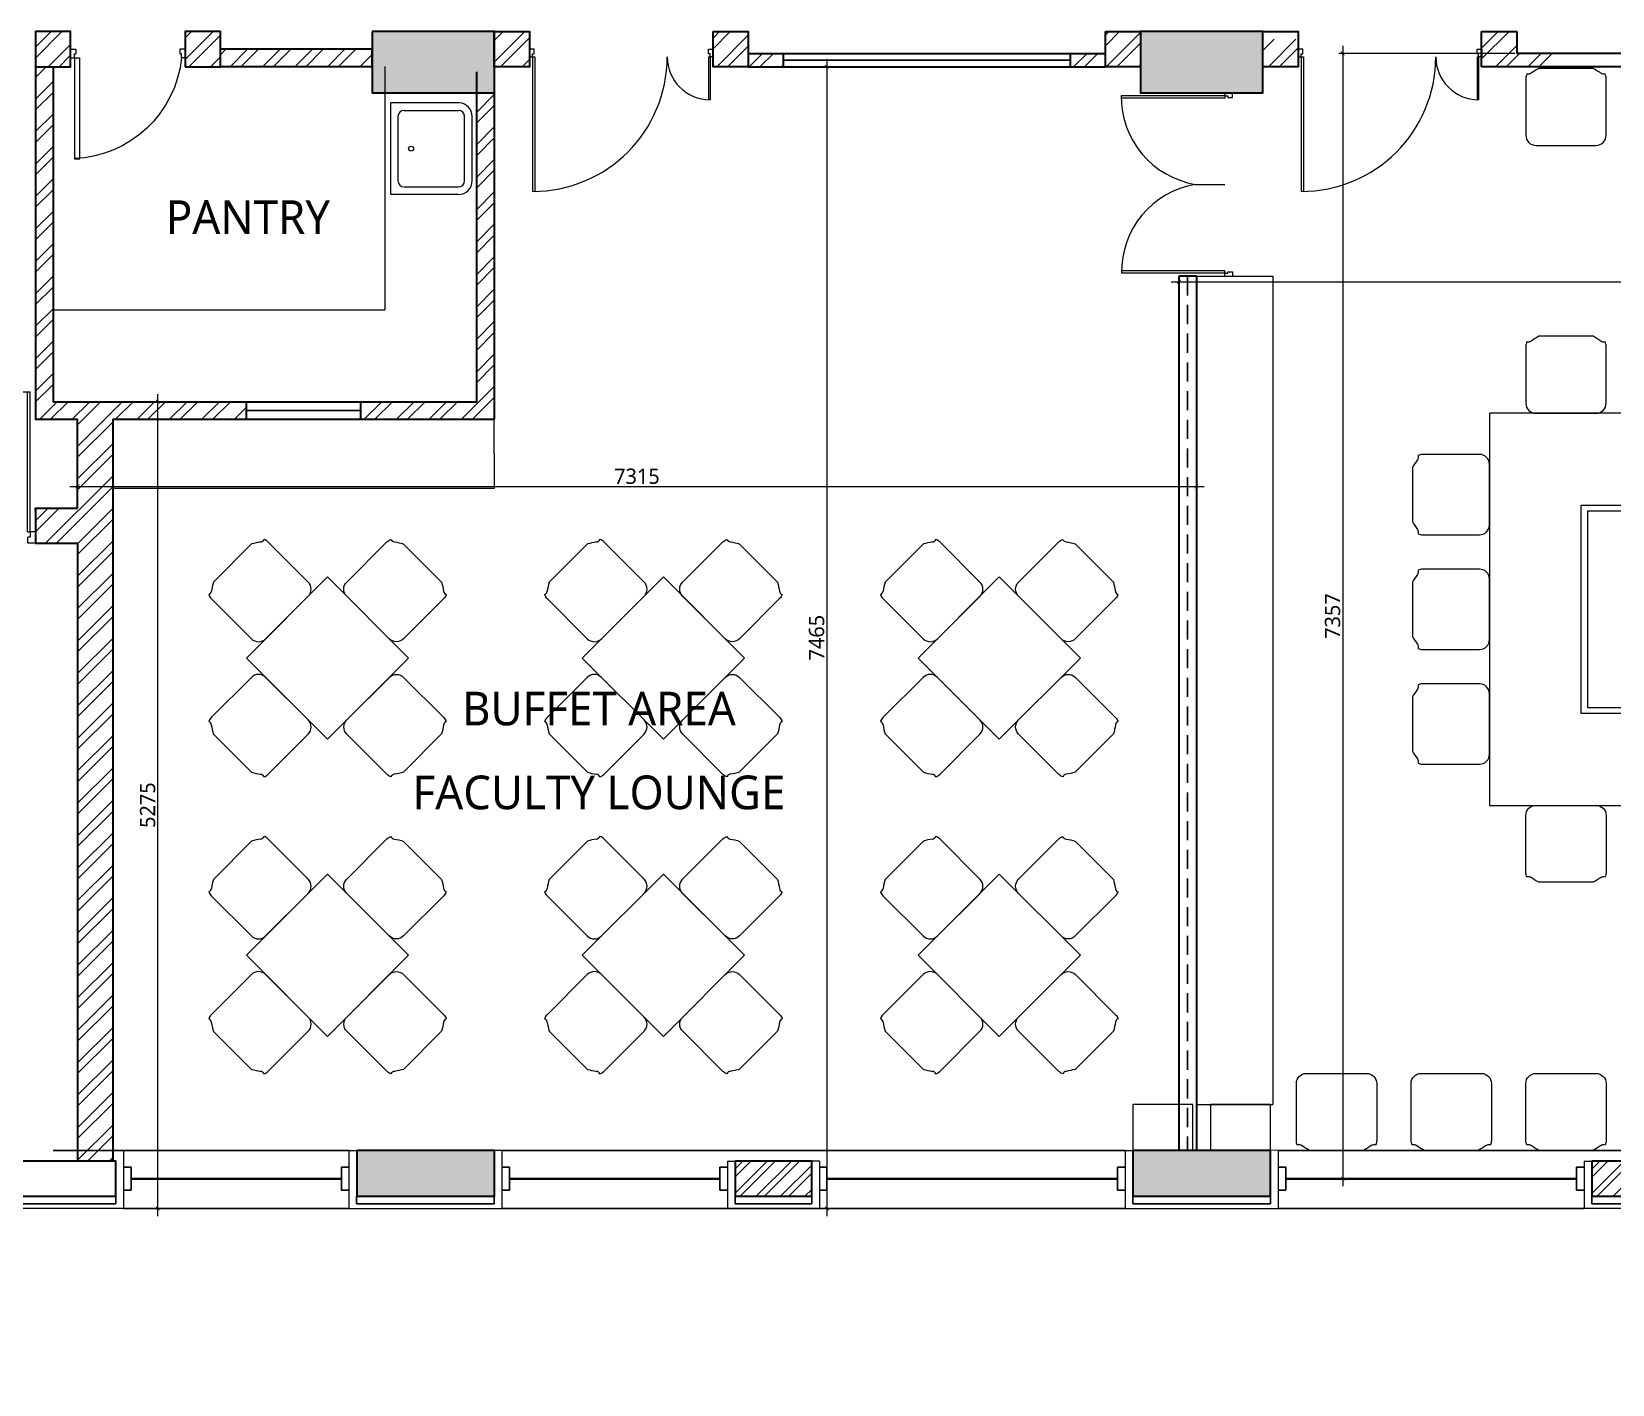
# Model space of a CAD drawing. Header units: millimetres. Extents: x 897770 to 1185420, y -692043 to -233237.
# Drawn here: x 908768 to 919102, y -667066 to -658221 of the extents above; entities that cross this region are included whole.
import ezdxf

# ---------------------------------------------------------------- set-up
doc = ezdxf.new("R2010")
doc.units = ezdxf.units.MM
doc.header["$MEASUREMENT"] = 0
doc.header["$PDMODE"] = 67
doc.linetypes.add('HIDDEN', pattern=[0.375, 0.25, -0.125])
doc.layers.get('Defpoints').update_dxf_attribs({"color": 6})
for name, color, linetype, lineweight in [('A-Detail Lines', 8, 'Continuous', 25), ('A-Door', 4, 'Continuous', 9), ('A-Wall Sec', 1, 'Continuous', 30), ('A-WIN', 5, 'Continuous', 25), ('DW Tags', 7, 'Continuous', 13), ('ele l', 6, 'Continuous', 15), ('Fire pipe', 80, 'Continuous', 15), ('frntr', 32, 'Continuous', 13), ('furniture', 8, 'Continuous', 5), ('I-Furniture', 34, 'Continuous', 13), ('P-SANR-FIXT', 6, 'Continuous', 9), ('S-Concrete', 40, 'Continuous', 30), ('ST CLADDING PLAN', 6, 'Continuous', 9), ('text', 7, 'Continuous', 5)]:
    doc.layers.add(name, color=color, linetype=linetype, lineweight=lineweight)
for name, color, linetype in [('A-Elevation', 4, 'Continuous'), ('A-Wall Patt', 8, 'Continuous'), ('A-Window', 4, 'Continuous'), ('S-Conc Patt', 9, 'Continuous')]:
    doc.layers.add(name, color=color, linetype=linetype)
doc.layers.add('I-Kitchen App', color=7, linetype='Continuous', lineweight=18, true_color=0xd06f25)
doc.styles.get("Standard").update_dxf_attribs({"font": 'trebuc.ttf'})
doc.dimstyles.new('IIITD_WD_M @ 50', dxfattribs={"dimscale": 50, "dimtxt": 2, "dimasz": 0.5, "dimexe": 0.5, "dimexo": 0.25, "dimgap": 0.3, "dimtad": 1, "dimdec": 0, "dimrnd": 1, "dimzin": 0, "dimdsep": 46, "dimtxsty": 'Standard', "dimblk": 'ARCHTICK', "dimcen": 0.2, "dimdle": 1, "dimclrd": 8, "dimclre": 9, "dimadec": 0, "dimazin": 0, "dimtfac": 1, "dimtdec": 0, "dimtofl": 0, "dimtmove": 0, "dimatfit": 0, "dimfxl": 1, "dimtolj": 1, "dimtzin": 0, "dimlwd": -1, "dimlwe": -1, "dimarcsym": 0})
pattern_1 = [(45, (1e-07, -8072.94), (-106.066017, 106.066017), []), (45, (70.71, -8072.94), (-106.066017, 106.066017), [])]

# ---------------------------------------------------------------- blocks, each defined once
blk = doc.blocks.new('ERTGWERTGWERGT')
at = {"layer": 'A-Wall Patt'}
h = blk.add_hatch(dxfattribs=at)
h.set_pattern_fill('ANSI32', color=256, scale=300, angle=345, style=0)
h.paths.add_polyline_path([(943546, -369550), (943605, -369328), (944088, -369457), (944029, -369679)])
at = {"layer": 'A-Detail Lines'}
for p, q in [((943546, -369550, 0), (943533, -369598, 0)), ((944016, -369727, 0), (943533, -369598, 0)), ((944029, -369679, 0), (944016, -369727, 0))]:
    blk.add_line(p, q, dxfattribs=at)
at = {"layer": 'A-Wall Sec', "elevation": 0}
blk.add_lwpolyline([(943605, -369328), (943546, -369550), (944029, -369679), (944088, -369457)], close=True, dxfattribs=at)
blk.add_lwpolyline([(943605, -369328), (943546, -369550), (944029, -369679), (944088, -369457)], close=True, dxfattribs=at)
at = {"layer": 'A-WIN', "color": 2, "lineweight": 40}
blk.add_line((945990, -370086, 0), (944155, -369594, 0), dxfattribs=at)
at = {"layer": 'A-WIN', "color": 2, "lineweight": 40, "elevation": 0}
blk.add_lwpolyline([(941644, -368921), (943479, -369413)], dxfattribs=at)
blk.add_lwpolyline([(941644, -368921), (943479, -369413)], dxfattribs=at)
at = {"layer": 'A-Window'}
for p, q in [((941643, -368729, 0), (946087, -369920, 0)), ((945988, -370287, 0), (944056, -369769, 0))]:
    blk.add_line(p, q, dxfattribs=at)
at = {"layer": 'A-Window', "elevation": 0}
for points in [[(941576, -368980), (941624, -368993), (941663, -368849), (941615, -368836)], [(941545, -369096), (943477, -369614)], [(943508, -369498), (943460, -369485), (943499, -369340), (943547, -369353)], [(944088, -369653), (944136, -369666), (944175, -369521), (944126, -369509)], [(946019, -370171), (945971, -370158), (946010, -370013), (946058, -370026)]]:
    blk.add_lwpolyline(points, dxfattribs=at)
at = {"layer": 'ST CLADDING PLAN'}
for p, q in [((941643, -368729, 0), (941545, -369096, 0)), ((941643, -368729, 0), (941595, -368716, 0)), ((943557, -369315, 0), (943477, -369614, 0)), ((943557, -369315, 0), (943605, -369328, 0)), ((944137, -369470, 0), (944088, -369457, 0)), ((944137, -369470, 0), (944056, -369769, 0)), ((944056, -369769, 0), (943477, -369614, 0)), ((946087, -369920, 0), (945988, -370287, 0)), ((946087, -369920, 0), (946135, -369933, 0))]:
    blk.add_line(p, q, dxfattribs=at)
blk = doc.blocks.new('block lft')
at = {"layer": 'S-Conc Patt'}
for points in [[(809940, -280341), (809940, -280741), (810740, -280741), (810740, -280341)], [(814965, -280341), (814965, -280741), (815765, -280741), (815765, -280341)], [(810740, -287956), (810740, -287656), (809840, -287656), (809840, -287956)], [(815815, -287956), (815815, -287656), (814915, -287656), (814915, -287956)]]:
    blk.add_hatch(color=256, dxfattribs=at).paths.add_polyline_path(points)
at = {"layer": 'S-Concrete'}
for points in [[(809940, -280341), (809940, -280741), (810740, -280741), (810740, -280341)], [(814965, -280341), (814965, -280741), (815765, -280741), (815765, -280341)], [(809840, -287656), (809840, -287956), (810740, -287956), (810740, -287656)], [(814915, -287656), (814915, -287956), (815815, -287956), (815815, -287656)]]:
    blk.add_lwpolyline(points, close=True, dxfattribs=at)
blk = doc.blocks.new('t4ww4tw3')
at = {"color": 6}
blk.add_blockref('block lft', (-48947, -228655), dxfattribs=at)
blk = doc.blocks.new('EH')
at = {"linetype": 'ByBlock'}
blk.add_lwpolyline([(2546122.8, 66560, 0.117677), (2546148.2, 66566, -0.257765), (2546151.6, 66590, 0.039614), (2546179.1, 66633.4), (2546179.1, 66936.5, 0.039614), (2546151.6, 66980, -0.257765), (2546148.2, 67003.9, 0.117677), (2546122.8, 67010), (2545804.1, 67010, 0.414214), (2545747.8, 66953.7), (2545747.8, 66616.2, 0.414214), (2545804.1, 66560)], format="xyb", close=True, dxfattribs=at)
blk = doc.blocks.new('Big Door Garbage')
at = {"layer": 'A-Detail Lines', "lineweight": 18}
for centre, radius, start, end in [((-12515, 128703), 515, 270, 3.8969), ((-11085, 128703), 915, 177.8078, 270)]:
    blk.add_arc(centre, radius, start, end, dxfattribs=at)
at = {"layer": 'ele l', "lineweight": 18}
for p, q in [((-12550, 128778), (-12500, 128778)), ((-12550, 128703), (-12550, 128778)), ((-12500, 128778), (-12500, 128738)), ((-11100, 128778), (-11100, 128738)), ((-11050, 128778), (-11100, 128778)), ((-11050, 128703), (-11050, 128778)), ((-12550, 128703), (-12515, 128703)), ((-12515, 128738), (-12500, 128738)), ((-12515, 128703), (-12515, 128738)), ((-12515, 128703), (-12515, 128188)), ((-12499, 128703), (-12515, 128703)), ((-12499, 128703), (-12499, 128188)), ((-11101, 128703), (-11101, 127788)), ((-11101, 128703), (-11085, 128703)), ((-11085, 128738), (-11100, 128738)), ((-11085, 128703), (-11085, 128738)), ((-11050, 128703), (-11085, 128703)), ((-11085, 128703), (-11085, 127788))]:
    blk.add_line(p, q, dxfattribs=at)
blk = doc.blocks.new('A$C3CEC27A9')
at = {"layer": 'A-Detail Lines', "lineweight": 18}
for centre, radius, start, end in [((-1181, -51), 880, 270, 0), ((-21, -51), 280, 180, 270)]:
    blk.add_arc(centre, radius, start, end, dxfattribs=at)
at = {"layer": 'A-Door', "lineweight": 18}
for p, q in [((-1181, -51), (-1181, -931)), ((-1181, -51), (-1166, -51)), ((-1166, -51), (-1166, -931)), ((-30, -51), (-30, -331)), ((-30, -51), (-21, -51)), ((-21, -51), (-21, -331))]:
    blk.add_line(p, q, dxfattribs=at)
at = {"layer": 'A-Door'}
for points in [[(-1181, -51), (-1181, -31), (-1171, -31), (-1171, -1), (-1201, -1), (-1201, -51), (-1181, -51)], [(-21, -51), (-21, -31), (-31, -31), (-31, -1), (-1, -1), (-1, -51), (-21, -51)]]:
    blk.add_lwpolyline(points, dxfattribs=at)
blk = doc.blocks.new('Flush - 750 x 2100 mm-11-03_ff')
at = {"layer": 'A-Door'}
blk.add_arc((360, 24), 734, 185.7462, 267.6231, dxfattribs=at)
at = {"layer": 'ele l'}
for p, q in [((-395, 6), (-360, 6)), ((-395, 6), (-395, -50)), ((-360, 6), (-360, -24)), ((320, 6), (320, -24)), ((355, 6), (320, 6)), ((355, 6), (355, -50)), ((-395, -50), (-370, -50)), ((-370, -24), (-360, -24)), ((-370, -50), (-370, -24)), ((330, -50), (295, -50)), ((295, -710), (295, -50)), ((330, -24), (320, -24)), ((330, -50), (330, -24)), ((330, -50), (330, -710)), ((355, -50), (330, -50)), ((330, -710), (295, -710))]:
    blk.add_line(p, q, dxfattribs=at)
blk = doc.blocks.new('d8')
at = {"layer": 'A-Detail Lines', "lineweight": 18}
blk.add_line((916375, -651148, 0), (916569, -651149, 0), dxfattribs=at)
for centre, radius, start, end in [((916473, -650574, 0), 582, 179.4241, 260.3431), ((916472, -651719, 0), 579, 99.5999, 180.9325)]:
    blk.add_arc(centre, radius, start, end, dxfattribs=at)
at = {"layer": 'A-Door', "lineweight": 18}
for p, q in [((916569, -650569, 0), (915891, -650569, 0)), ((916569, -650569, 0), (916569, -650584, 0)), ((916569, -650584, 0), (915894, -650584, 0)), ((916569, -651729, 0), (915893, -651729, 0)), ((916569, -651713, 0), (915896, -651713, 0)), ((916569, -651729, 0), (916289, -651729, 0)), ((916569, -651729, 0), (916569, -651713, 0)), ((916569, -651720, 0), (916569, -651729, 0))]:
    blk.add_line(p, q, dxfattribs=at)
at = {"layer": 'A-Door', "elevation": 0}
for points in [[(916569, -650569), (916589, -650569), (916589, -650579), (916619, -650579), (916619, -650549), (916569, -650549), (916569, -650569)], [(916569, -651729), (916589, -651729), (916589, -651719), (916619, -651719), (916619, -651749), (916569, -651749), (916569, -651729)], [(916569, -651729), (916589, -651729), (916589, -651719), (916619, -651719), (916619, -651749), (916569, -651749), (916569, -651729)]]:
    blk.add_lwpolyline(points, dxfattribs=at)
blk = doc.blocks.new('sink')
at = {"layer": 'I-Kitchen App'}
for p, q in [((793241, -447869), (793241, -447428)), ((793751, -447473), (793332, -447473)), ((793841, -447876), (793841, -447428)), ((793291, -447514), (793291, -447869)), ((793791, -447514), (793791, -447869)), ((793332, -447910), (793751, -447910)), ((793332, -447960), (793751, -447960))]:
    blk.add_line(p, q, dxfattribs=at)
at = {"layer": 'I-Kitchen App', "linetype": 'Continuous'}
blk.add_line((793241, -447428), (793841, -447428), dxfattribs=at)
at = {"layer": 'I-Kitchen App'}
blk.add_circle((793541, -447560), 16.2, dxfattribs=at)
for centre, radius, start, end in [((793332, -447514), 40.4, 90, 180), ((793751, -447514), 40.4, 0, 90), ((793332, -447869), 90.4, 180, 270), ((793332, -447869), 40.4, 180, 270), ((793751, -447869), 40.4, 270, 0), ((793751, -447869), 90.4, 270, 355.3445)]:
    blk.add_arc(centre, radius, start, end, dxfattribs=at)
blk = doc.blocks.new('cafefrntr2')
at = {"layer": 'frntr'}
blk.add_lwpolyline([(225, -975), (975, -975), (975, -225), (225, -225)], close=True, dxfattribs=at)
at = {"layer": 'frntr', "color": 6}
for p, xscale, yscale, zscale, rotation in [((-77316, -2970264), -1.166666666045784, 1.166666666977106, 1.166666666666666, 270.0000022411558), ((2970264, -78516), -1.166666666045784, 1.166666666977105, 1.166666666666666, 359.9999977588442), ((-2969064, -78516), 1.166666666045784, 1.166666666045784, 1.166666666045784, 359.9999977588442), ((-77316, 2969064), 1.166666666045784, 1.166666666045784, 1.166666666045784, 269.9999977588442)]:
    blk.add_blockref('EH', p, dxfattribs=dict(at, xscale=xscale, yscale=yscale, zscale=zscale, rotation=rotation))
blk = doc.blocks.new('_ArchTick')
at = {"color": 0, "linetype": 'ByBlock', "const_width": 0.15}
blk.add_lwpolyline([(-0.5, -0.5), (0.5, 0.5)], dxfattribs=at)
blk = doc.blocks.new('*D1945')
at = {"layer": 'Defpoints', "color": 0, "transparency": 16777216}
for p in [(909068, -660756, 0), (916383, -660756, 0), (916383, -661195)]:
    blk.add_point(p, dxfattribs=at)
at = {"layer": 'P-SANR-FIXT', "color": 9, "transparency": 16777216}
for p, q in [((909068, -660769), (909068, -661220)), ((916383, -660769), (916383, -661220))]:
    blk.add_line(p, q, dxfattribs=at)
at = {"layer": 'P-SANR-FIXT', "color": 8, "transparency": 16777216}
blk.add_line((909018, -661195), (916433, -661195), dxfattribs=at)
at = {"layer": 'P-SANR-FIXT', "color": 8, "transparency": 16777216, "xscale": 25, "yscale": 25, "zscale": 25, "rotation": 180}
blk.add_blockref('_ArchTick', (909068, -661195), dxfattribs=at)
at = {"layer": 'P-SANR-FIXT', "color": 8, "transparency": 16777216, "xscale": 25, "yscale": 25, "zscale": 25}
blk.add_blockref('_ArchTick', (916383, -661195), dxfattribs=at)
at = {"layer": 'P-SANR-FIXT', "color": 0, "transparency": 16777216, "insert": (912725, -661129), "char_height": 100, "attachment_point": 5}
blk.add_mtext('\\A1;7315', dxfattribs=at)
blk = doc.blocks.new('*D1946')
at = {"layer": 'Defpoints', "color": 0, "transparency": 16777216}
for p in [(913223, -658451, 0), (913223, -665916, 0), (913966, -665916)]:
    blk.add_point(p, dxfattribs=at)
at = {"layer": 'P-SANR-FIXT', "color": 8, "transparency": 16777216}
blk.add_line((913966, -658401), (913966, -665966), dxfattribs=at)
at = {"layer": 'P-SANR-FIXT', "color": 9, "transparency": 16777216}
for p, q in [((913235, -658451), (913991, -658451)), ((913235, -665916), (913991, -665916))]:
    blk.add_line(p, q, dxfattribs=at)
at = {"layer": 'P-SANR-FIXT', "color": 8, "transparency": 16777216, "xscale": 25, "yscale": 25, "zscale": 25}
for p, rotation in [((913966, -658451), 90), ((913966, -665916), 270)]:
    blk.add_blockref('_ArchTick', p, dxfattribs=dict(at, rotation=rotation))
at = {"layer": 'P-SANR-FIXT', "color": 0, "transparency": 16777216, "insert": (913900, -662184), "char_height": 100, "attachment_point": 5, "rotation": 90}
blk.add_mtext('\\A1;7465', dxfattribs=at)
blk = doc.blocks.new('*D1947')
at = {"layer": 'Defpoints', "color": 0, "transparency": 16777216}
for p in [(909368, -660641, 0), (909592, -660641), (909368, -665916, 0)]:
    blk.add_point(p, dxfattribs=at)
at = {"layer": 'P-SANR-FIXT', "color": 8, "transparency": 16777216}
blk.add_line((909592, -665966), (909592, -660591), dxfattribs=at)
at = {"layer": 'P-SANR-FIXT', "color": 9, "transparency": 16777216}
for p, q in [((909380, -660641), (909617, -660641)), ((909380, -665916), (909617, -665916))]:
    blk.add_line(p, q, dxfattribs=at)
at = {"layer": 'P-SANR-FIXT', "color": 8, "transparency": 16777216, "xscale": 25, "yscale": 25, "zscale": 25}
for p, rotation in [((909592, -660641), 90), ((909592, -665916), 270)]:
    blk.add_blockref('_ArchTick', p, dxfattribs=dict(at, rotation=rotation))
at = {"layer": 'P-SANR-FIXT', "color": 0, "transparency": 16777216, "insert": (909526, -663279), "char_height": 100, "attachment_point": 5, "rotation": 90}
blk.add_mtext('\\A1;5275', dxfattribs=at)
blk = doc.blocks.new('*D1948')
at = {"layer": 'Defpoints', "color": 0, "transparency": 16777216}
for p in [(918478, -658364, 0), (917339, -665721), (918478, -665721, 0)]:
    blk.add_point(p, dxfattribs=at)
at = {"layer": 'P-SANR-FIXT', "color": 8, "transparency": 16777216}
blk.add_line((917339, -658314), (917339, -665771), dxfattribs=at)
at = {"layer": 'P-SANR-FIXT', "color": 9, "transparency": 16777216}
for p, q in [((918465, -658364), (917314, -658364)), ((918465, -665721), (917314, -665721))]:
    blk.add_line(p, q, dxfattribs=at)
at = {"layer": 'P-SANR-FIXT', "color": 8, "transparency": 16777216, "xscale": 25, "yscale": 25, "zscale": 25}
for p, rotation in [((917339, -658364), 90), ((917339, -665721), 270)]:
    blk.add_blockref('_ArchTick', p, dxfattribs=dict(at, rotation=rotation))
at = {"layer": 'P-SANR-FIXT', "color": 0, "transparency": 16777216, "insert": (917273, -662043), "char_height": 100, "attachment_point": 5, "rotation": 90}
blk.add_mtext('\\A1;7357', dxfattribs=at)
blk = doc.blocks.new('*D1949')
at = {"layer": 'Defpoints', "color": 0, "transparency": 16777216}
for p in [(916268, -659821, 0), (927733, -659821), (927733, -659857)]:
    blk.add_point(p, dxfattribs=at)
at = {"layer": 'P-SANR-FIXT', "color": 8, "transparency": 16777216}
blk.add_line((916218, -659857), (927783, -659857), dxfattribs=at)
at = {"layer": 'P-SANR-FIXT', "color": 9, "transparency": 16777216}
for p, q in [((916268, -659834), (916268, -659882)), ((927733, -659834), (927733, -659882))]:
    blk.add_line(p, q, dxfattribs=at)
at = {"layer": 'P-SANR-FIXT', "color": 8, "transparency": 16777216, "xscale": 25, "yscale": 25, "zscale": 25, "rotation": 180}
blk.add_blockref('_ArchTick', (916268, -659857), dxfattribs=at)
at = {"layer": 'P-SANR-FIXT', "color": 8, "transparency": 16777216, "xscale": 25, "yscale": 25, "zscale": 25}
blk.add_blockref('_ArchTick', (927733, -659857), dxfattribs=at)
at = {"layer": 'P-SANR-FIXT', "color": 0, "transparency": 16777216, "insert": (922000, -659791), "char_height": 100, "attachment_point": 5}
blk.add_mtext('\\A1;11465', dxfattribs=at)

msp = doc.modelspace()

# ---------------------------------------------------------------- hatches: boundary and pattern name
at = {"layer": 'A-Wall Patt'}
h = msp.add_hatch(dxfattribs=at)
h.set_pattern_fill('ANSI32', color=256, scale=400, style=0)
h.set_pattern_definition([(45, (-1e-05, -149225.38), (-106.066017, 106.066017), []), (45, (70.71, -149225.38), (-106.066017, 106.066017), [])])
h.paths.add_polyline_path([(908792.5, -658451.5), (909022.5, -658451.5), (909022.5, -658221.5), (908792.5, -658221.5)])
h.paths.add_polyline_path([(910002.5, -658451.5), (910002.5, -658221.5), (909772.5, -658221.5), (909772.5, -658451.5)])
h = msp.add_hatch(dxfattribs=at)
h.set_pattern_fill('ANSI32', color=256, scale=400, style=0)
h.set_pattern_definition(pattern_1)
h.paths.add_polyline_path([(912022.5, -658221.5), (911792.5, -658221.5), (911792.5, -658451.5), (912022.5, -658451.5)])
h.paths.add_polyline_path([(913452.5, -658451.5), (913452.5, -658221.5), (913222.5, -658221.5), (913222.5, -658451.5)])
h.paths.add_polyline_path([(913452.5, -658364), (913452.5, -658451.5), (913681.1, -658451.5), (913681.1, -658364)])
h.paths.add_polyline_path([(915787.5, -658451.5), (915787.5, -658364), (915557.8, -658364), (915557.8, -658451.5)])
h.paths.add_polyline_path([(915787.5, -658451.5), (916017.5, -658451.5), (916017.5, -658221.5), (915787.5, -658221.5)])
h.paths.add_polyline_path([(916817.5, -658451.5), (917047.5, -658451.5), (917047.5, -658271.5), (916817.5, -658271.5)])
h.paths.add_polyline_path([(918707.6, -658451.5), (918707.6, -658364), (918477.5, -658364), (918477.5, -658221.5), (918247.5, -658221.5), (918247.5, -658451.5)])
h.paths.add_polyline_path([(921617.5, -658451.5), (921617.5, -658271.5), (921387.5, -658271.5), (921387.5, -658364), (921157.9, -658364), (921157.9, -658451.5)])
h = msp.add_hatch(dxfattribs=at)
h.set_pattern_fill('ANSI32', color=256, scale=400, style=0)
h.set_pattern_definition(pattern_1)
h.paths.add_polyline_path([(908792.5, -658451.5), (908792.5, -660756.4), (909067.5, -660756.4), (909067.5, -661336.4), (908792.5, -661336.4), (908792.5, -661566.4), (909067.5, -661566.4), (909067.5, -665606.5), (909297.5, -665606.5), (909297.5, -660756.4), (910170, -660756.4), (910170, -660641.4), (908907.5, -660641.4), (908907.5, -658451.5)])
h.paths.add_polyline_path([(910920, -660641.4), (910920, -660756.4), (911792.5, -660756.4), (911792.5, -658621.4), (911677.5, -658621.4), (911677.5, -660641.4)])
edge = h.paths.add_edge_path()
edge.add_line((910002.5, -658336.5), (910002.5, -658451.5))
edge.add_line((910002.5, -658451.5), (910992.5, -658451.5))
edge.add_line((910992.5, -658451.5), (910992.5, -658336.5))
edge.add_line((910992.5, -658336.5), (910002.5, -658336.6))
h = msp.add_hatch(dxfattribs=at)
h.set_pattern_fill('ANSI32', color=256, scale=300, angle=360.00001, style=0)
h.set_pattern_definition([(45.000013, (-88074.36, -553086.72), (-79.549531, 79.549495), []), (45.000013, (-88021.32, -553086.72), (-79.549531, 79.549495), [])])
h.paths.add_polyline_path([(913367.5, -665836.5), (913367.5, -665606.5), (913867.5, -665606.5), (913867.5, -665836.5)])

# ---------------------------------------------------------------- linework, layer by layer
at = {"layer": 'A-Detail Lines'}
for p, q in [((910892.5, -665836.5), (910892.5, -665886.5)), ((913367.5, -665836.5, 0), (913367.5, -665886.5, 0)), ((913867.5, -665836.5, 0), (913867.5, -665886.5, 0)), ((909317.5, -665886.5, 0), (907382.5, -665886.5, 0)), ((913867.5, -665886.5, 0), (913367.5, -665886.5, 0))]:
    msp.add_line(p, q, dxfattribs=at)
at = {"layer": 'A-Elevation'}
for p, q in [((913682.6, -658407.7, 0), (915557.5, -658407.7)), ((910170, -660699, 0), (910920, -660699, 0))]:
    msp.add_line(p, q, dxfattribs=at)
at = {"layer": 'A-Wall Patt'}
for p, q in [((909317.5, -665836.5, 0), (909317.5, -665886.5, 0)), ((909317.5, -665836.5, 0), (909317.5, -665886.5, 0)), ((911792.5, -665836.5), (911792.5, -665886.5, 0)), ((911792.5, -665836.5, 0), (911792.5, -665886.5, 0)), ((911792.5, -665836.5, 0), (911792.5, -665886.5, 0)), ((915967.5, -665836.5), (915967.5, -665886.5, 0)), ((915967.5, -665836.5, 0), (915967.5, -665886.5, 0)), ((916867.5, -665836.5), (916867.5, -665886.5, 0)), ((916867.5, -665836.5, 0), (916867.5, -665886.5, 0)), ((910892.5, -665886.5, 0), (911792.5, -665886.5, 0)), ((915967.5, -665886.5, 0), (916867.5, -665886.5, 0))]:
    msp.add_line(p, q, dxfattribs=at)
at = {"layer": 'A-Wall Sec', "lineweight": 35}
for p, q in [((908792.5, -658221.5, 0), (908792.5, -660756.4, 0)), ((908907.5, -658221.5, 0), (908792.5, -658221.5, 0)), ((918247.5, -658451.5), (918247.5, -658221.5)), ((918247.5, -658221.5), (918477.5, -658221.5)), ((918477.5, -658221.5), (918477.5, -658364, 0)), ((910992.5, -658336.5, 0), (910002.5, -658336.6, 0)), ((910407.5, -658336.5), (910407.5, -658336.5)), ((910992.5, -658336.5, 0), (910522.5, -658336.5, 0)), ((911792.5, -658368.7), (911792.5, -660756.4, 0)), ((913452.5, -658364, 0), (915787.5, -658364, 0)), ((913452.5, -658364, 0), (915787.5, -658364)), ((913681.1, -658364), (913681.1, -658451.5, 0)), ((915557.8, -658364), (915557.8, -658451.5, 0)), ((921387.5, -658364, 0), (918477.5, -658364, 0)), ((921387.5, -658364, 0), (918477.5, -658364, 0)), ((908907.5, -658451.5, 0), (908907.5, -660641.4, 0)), ((910992.5, -658451.5), (910002.5, -658451.5, 0)), ((911677.5, -660641.4, 0), (911677.5, -658483.7)), ((913452.5, -658451.5, 0), (915787.5, -658451.5, 0)), ((913452.5, -658451.5, 0), (915787.5, -658451.5)), ((921617.5, -658451.5), (918247.5, -658451.5, 0))]:
    msp.add_line(p, q, dxfattribs=at)
at = {"layer": 'A-Wall Sec'}
for p, q in [((918247.5, -658451.5, 0), (918247.5, -658364, 0)), ((921617.5, -658451.5), (918247.5, -658451.5)), ((916267.5, -659821.4, 0), (916267.5, -665536.4, 0)), ((916382.5, -659821.4, 0), (916267.5, -659821.4, 0)), ((916382.5, -659821.4, 0), (916382.5, -665536.4, 0)), ((908907.5, -660641.4, 0), (911677.5, -660641.4, 0)), ((910170, -660641.4, 0), (910170, -660756.4, 0)), ((910920, -660756.4, 0), (910920, -660641.4)), ((908792.5, -660756.4, 0), (909067.5, -660756.4, 0)), ((909067.5, -661336.4, 0), (909067.5, -660756.4, 0)), ((909297.5, -660756.4, 0), (909297.5, -665606.5, 0)), ((909297.5, -660756.4, 0), (911792.5, -660756.4)), ((908792.5, -661336.4, 0), (909067.5, -661336.4, 0)), ((908792.5, -661350.8, 0), (908792.5, -661336.4, 0)), ((908792.5, -661336.4, 0), (908792.5, -661566.4, 0)), ((908792.5, -661566.4, 0), (909067.5, -661566.4, 0)), ((909067.5, -661566.4, 0), (909067.5, -665606.5, 0))]:
    msp.add_line(p, q, dxfattribs=at)
at = {"layer": 'A-Wall Sec', "lineweight": 35, "elevation": 0}
for points in [[(908792.5, -658451.5), (909022.5, -658451.5), (909022.5, -658221.5), (908792.5, -658221.5)], [(909772.5, -658451.5), (910002.5, -658451.5), (910002.5, -658221.5), (909772.5, -658221.5)]]:
    msp.add_lwpolyline(points, close=True, dxfattribs=at)
at = {"layer": 'A-Wall Sec', "lineweight": 35}
for points in [[(911792.5, -658221.5), (912022.5, -658221.5), (912022.5, -658451.5), (911792.5, -658451.5)], [(913222.5, -658221.5), (913452.5, -658221.5), (913452.5, -658451.5), (913222.5, -658451.5)], [(915787.5, -658221.5), (916017.5, -658221.5), (916017.5, -658451.5), (915787.5, -658451.5)], [(916817.5, -658221.5), (917047.5, -658221.5), (917047.5, -658451.5), (916817.5, -658451.5)]]:
    msp.add_lwpolyline(points, close=True, dxfattribs=at)
at = {"layer": 'A-Wall Sec', "elevation": 0}
msp.add_lwpolyline([(907382.5, -665836.5), (909317.5, -665836.5), (909317.5, -665606.5), (907382.5, -665606.5)], dxfattribs=at)
msp.add_lwpolyline([(913367.5, -665606.5), (913367.5, -665836.5), (913867.5, -665836.5), (913867.5, -665606.5)], close=True, dxfattribs=at)
msp.add_lwpolyline([(913367.5, -665606.5), (913367.5, -665836.5), (913867.5, -665836.5), (913867.5, -665606.5)], close=True, dxfattribs=at)
at = {"layer": 'A-WIN', "color": 2, "lineweight": 40}
msp.add_line((915867.5, -665721.4, 0), (913967.5, -665721.4, 0), dxfattribs=at)
at = {"layer": 'A-WIN', "color": 2, "lineweight": 40, "elevation": 0}
for points in [[(909417.5, -665721.4), (910792.5, -665721.4)], [(909417.5, -665721.4), (910792.5, -665721.4)], [(911892.5, -665721.4), (913267.5, -665721.4)], [(911892.5, -665721.4), (913267.5, -665721.4)]]:
    msp.add_lwpolyline(points, dxfattribs=at)
at = {"layer": 'A-Window', "linetype": 'HIDDEN', "ltscale": 500}
msp.add_line((916325, -659821.4, 0), (916325, -665536.4, 0), dxfattribs=at)
at = {"layer": 'A-Window'}
for p, q in [((910842.5, -665536.4, 0), (908907.5, -665536.4, 0)), ((911842.5, -665536.4, 0), (915917.5, -665536.4, 0)), ((915917.5, -665916.4), (913917.5, -665916.4, 0))]:
    msp.add_line(p, q, dxfattribs=at)
at = {"layer": 'A-Window', "elevation": 0}
for points in [[(909367.5, -665796.4), (909417.5, -665796.4), (909417.5, -665646.4), (909367.5, -665646.4)], [(911842.5, -665796.4), (911892.5, -665796.4), (911892.5, -665646.4), (911842.5, -665646.4)], [(913317.5, -665796.4), (913267.5, -665796.4), (913267.5, -665646.4), (913317.5, -665646.4)], [(913917.5, -665796.4), (913967.5, -665796.4), (913967.5, -665646.4), (913917.5, -665646.4)], [(915917.5, -665796.4), (915867.5, -665796.4), (915867.5, -665646.4), (915917.5, -665646.4)], [(909367.5, -665916.4), (910842.5, -665916.4)], [(911842.5, -665916.4), (913317.5, -665916.4)]]:
    msp.add_lwpolyline(points, dxfattribs=at)
at = {"layer": 'A-Window'}
msp.add_lwpolyline([(910842.5, -665796.4), (910792.5, -665796.4), (910792.5, -665646.4), (910842.5, -665646.4)], dxfattribs=at)
at = {"layer": 'Defpoints', "elevation": 0}
for points in [[(910002.5, -658336.5), (910002.5, -658451.5), (910992.5, -658451.5), (910992.5, -658336.5), (910002.5, -658336.6)], [(908792.5, -658451.5), (908792.5, -660756.4), (909067.5, -660756.4), (909067.5, -661336.4), (908792.5, -661336.4), (908792.5, -661566.4), (909067.5, -661566.4), (909067.5, -665606.5), (909297.5, -665606.5), (909297.5, -660756.4), (910170, -660756.4), (910170, -660641.4), (908907.5, -660641.4), (908907.5, -658451.5), (908792.5, -658451.5)], [(910920, -660641.4), (910920, -660756.4), (911792.5, -660756.4), (911792.5, -658621.4), (911677.5, -658621.4), (911677.5, -660641.4), (910920, -660641.4)]]:
    msp.add_lwpolyline(points, dxfattribs=at)
at = {"layer": 'DW Tags'}
msp.add_line((913222.5, -658364, 0), (913222.5, -658451.5, 0), dxfattribs=at)
at = {"layer": 'Fire pipe', "elevation": 0}
for points in [[(915967.5, -665236.4), (915967.5, -665536.4), (916360.1, -665536.4), (916360.1, -665236.5), (915967.5, -665236.5)], [(916475, -665236.4), (916475, -665536.4), (916867.5, -665536.4), (916867.5, -665236.5), (916475, -665236.5)]]:
    msp.add_lwpolyline(points, dxfattribs=at)
at = {"layer": 'frntr'}
for p, q in [((911794.7, -661206.5), (911792.5, -660756.4)), ((909297.5, -661206.5, 0), (911794.7, -661206.5))]:
    msp.add_line(p, q, dxfattribs=at)
at = {"layer": 'I-Furniture'}
for p, q in [((911077.5, -658449, 0), (911077.5, -660041, 0)), ((916382.5, -659821.4, 0), (916882.5, -659821.4, 0)), ((916882.5, -659821.4, 0), (916882.5, -665236.1, 0)), ((908907.5, -660041, 0), (911077.5, -660041, 0)), ((916382.5, -665236.1, 0), (916882.5, -665236.1, 0))]:
    msp.add_line(p, q, dxfattribs=at)
at = {"layer": 'I-Furniture', "elevation": 0}
for points in [[(918898.8, -661316.9), (925298.8, -661316.9), (925298.8, -660716.9), (918298.8, -660716.9), (918298.8, -663280.5), (925298.8, -663280.5), (925298.8, -662680.5), (918898.8, -662680.5), (918898.8, -661316.9)], [(925298.8, -661356.9), (918938.8, -661356.9), (918938.8, -662640.5), (925298.8, -662640.5)]]:
    msp.add_lwpolyline(points, dxfattribs=at)
at = {"layer": 'ST CLADDING PLAN'}
for p, q in [((909367.5, -665536.4, 0), (909317.5, -665536.4, 0)), ((909367.5, -665536.4, 0), (909367.5, -665916.4, 0)), ((910842.5, -665536.4, 0), (910842.5, -665916.4)), ((910842.5, -665536.4, 0), (910892.5, -665536.4, 0)), ((911842.5, -665536.4, 0), (911792.5, -665536.4)), ((911842.5, -665536.4), (911842.5, -665916.4)), ((915917.5, -665536.4), (915917.5, -665916.4)), ((915917.5, -665536.4, 0), (915967.5, -665536.4, 0)), ((913317.5, -665606.5, 0), (913317.5, -665916.4, 0)), ((913317.5, -665606.5, 0), (913367.5, -665606.5, 0)), ((913917.5, -665606.5, 0), (913867.5, -665606.5, 0)), ((913917.5, -665606.5, 0), (913917.5, -665916.4, 0)), ((909367.5, -665916.4, 0), (907382.5, -665916.4, 0)), ((910842.5, -665916.4, 0), (911842.5, -665916.4, 0)), ((913917.5, -665916.4, 0), (913317.5, -665916.4, 0)), ((915917.5, -665916.4, 0), (916917.5, -665916.4, 0))]:
    msp.add_line(p, q, dxfattribs=at)

# ---------------------------------------------------------------- block references
at = {"layer": 'A-Detail Lines', "xscale": -1, "rotation": 180}
msp.add_blockref('Big Door Garbage', (919842.5, -532788.6, 0), dxfattribs=at)
at = {"layer": 'A-Door', "extrusion": (0, 0, -1), "zscale": -1}
msp.add_blockref('Flush - 750 x 2100 mm-11-03_ff', (-909377.5, -658342.4, 0), dxfattribs=at)
at = {"layer": 'A-Door'}
for p in [(913223.7, -658335.8), (918248.7, -658335.8)]:
    msp.add_blockref('A$C3CEC27A9', p, dxfattribs=at)
at = {"layer": 'A-Door', "rotation": 15.00001304192626}
msp.add_blockref('ERTGWERTGWERGT', (-88074.4, -553086.7, 0), dxfattribs=at)
at = {"layer": 'A-Wall Sec', "rotation": 90}
msp.add_blockref('sink', (463688.5, -1452528, 0), dxfattribs=at)
msp.add_blockref('sink', (463688.5, -1452528, 0), dxfattribs=at)
msp.add_blockref('sink', (463688.5, -1452528, 0), dxfattribs=at)
msp.add_blockref('sink', (463688.5, -1452528, 0), dxfattribs=at)
at = {"layer": 'frntr', "xscale": -1}
for p, rotation in [((909853.3, -662317.7), 135.0000000000089), ((912049.3, -662317.7), 135.0000000000085), ((914245.3, -662317.7), 135.0000000000032), ((909853.3, -664260.7), 135.0000000000076), ((912049.3, -664260.7), 135.0000000000008), ((914245.3, -664260.7), 134.999999999992)]:
    msp.add_blockref('cafefrntr2', p, dxfattribs=dict(at, rotation=rotation))
at = {"layer": 'furniture'}
msp.add_blockref('d8', (0, -8072.9), dxfattribs=at)
at = {"layer": 'I-Furniture'}
for p, xscale, yscale, zscale, rotation in [((996714.5, -3629004.4, 0), 1.166666666045785, 1.166666666045785, 1.166666666045785, 89.99999888513932), ((996714.5, -3630756.1, 0), 1.166666666045785, 1.166666666045785, 1.166666666045785, 89.99999888513932), ((3888337.9, -583333, 0), 1.166666666045784, 1.166666666045784, 1.166666666045784, 179.9999988394014), ((3888337.9, -584083, 0), 1.166666666045784, 1.166666666045784, 1.166666666045784, 179.9999988394014), ((3888337.9, -584833, 0), 1.166666666045784, 1.166666666045784, 1.166666666045784, 179.9999988394014), ((996714.4, 2306758.6, 0), -1.166666666045786, 1.166666666977107, 1.166666666666666, 90.00000336745097), ((995214.4, 2305005.7, 0), -1.166666666045786, 1.166666666977107, 1.166666666666666, 90.00000336745097), ((995964.4, 2305005.7, 0), -1.166666666045786, 1.166666666977107, 1.166666666666666, 90.00000336745097), ((996714.4, 2305005.7, 0), -1.166666666045786, 1.166666666977107, 1.166666666666666, 90.00000336745097)]:
    msp.add_blockref('EH', p, dxfattribs=dict(at, xscale=xscale, yscale=yscale, zscale=zscale, rotation=rotation))
at = {"layer": 'S-Concrete', "color": 6}
msp.add_blockref('t4ww4tw3', (150000, -149225.4), dxfattribs=at)

# ---------------------------------------------------------------- texts
at = {"layer": 'text', "char_height": 220, "attachment_point": 5}
for s, insert in [('PANTRY ', (910181.9, -659434, 0)), ('BUFFET AREA ', (912476.5, -662649.1)), ('FACULTY LOUNGE', (912476.5, -663197.2))]:
    msp.add_mtext(s, dxfattribs=dict(at, insert=insert))

# ---------------------------------------------------------------- dimensions: what is measured, and where the dimension line sits
at = {"layer": 'P-SANR-FIXT'}
for base, p1, p2, picture, middle in [((917339.1, -665721.4), (918477.5, -658364, 0), (918477.5, -665721.4, 0), '*D1948', (917273.3, -662042.7)), ((913966, -665916.4), (913222.5, -658451.5, 0), (913222.5, -665916.4, 0), '*D1946', (913900, -662183.9)), ((909592.3, -660641.4), (909367.5, -665916.4, 0), (909367.5, -660641.4, 0), '*D1947', (909526.4, -663278.9))]:
    dim = msp.add_linear_dim(base=base, p1=p1, p2=p2, angle=90, dimstyle='IIITD_WD_M @ 50', override={"dimfxl": 100, "dimfxlon": 1, "dimarcsym": 1}, dxfattribs=at)
    dim.commit()
    dim.dimension.update_dxf_attribs({"geometry": picture, "text_midpoint": middle})
for base, p1, p2, picture, middle in [((927732.5, -659856.9), (916267.5, -659821.4, 0), (927732.5, -659821.4), '*D1949', (922000, -659790.9)), ((916382.5, -661195.3), (909067.5, -660756.4, 0), (916382.5, -660756.4, 0), '*D1945', (912725, -661129.4))]:
    dim = msp.add_linear_dim(base=base, p1=p1, p2=p2, dimstyle='IIITD_WD_M @ 50', override={"dimfxl": 100, "dimfxlon": 1, "dimarcsym": 1}, dxfattribs=at)
    dim.commit()
    dim.dimension.update_dxf_attribs({"geometry": picture, "text_midpoint": middle})

doc.saveas('drawing.dxf')
